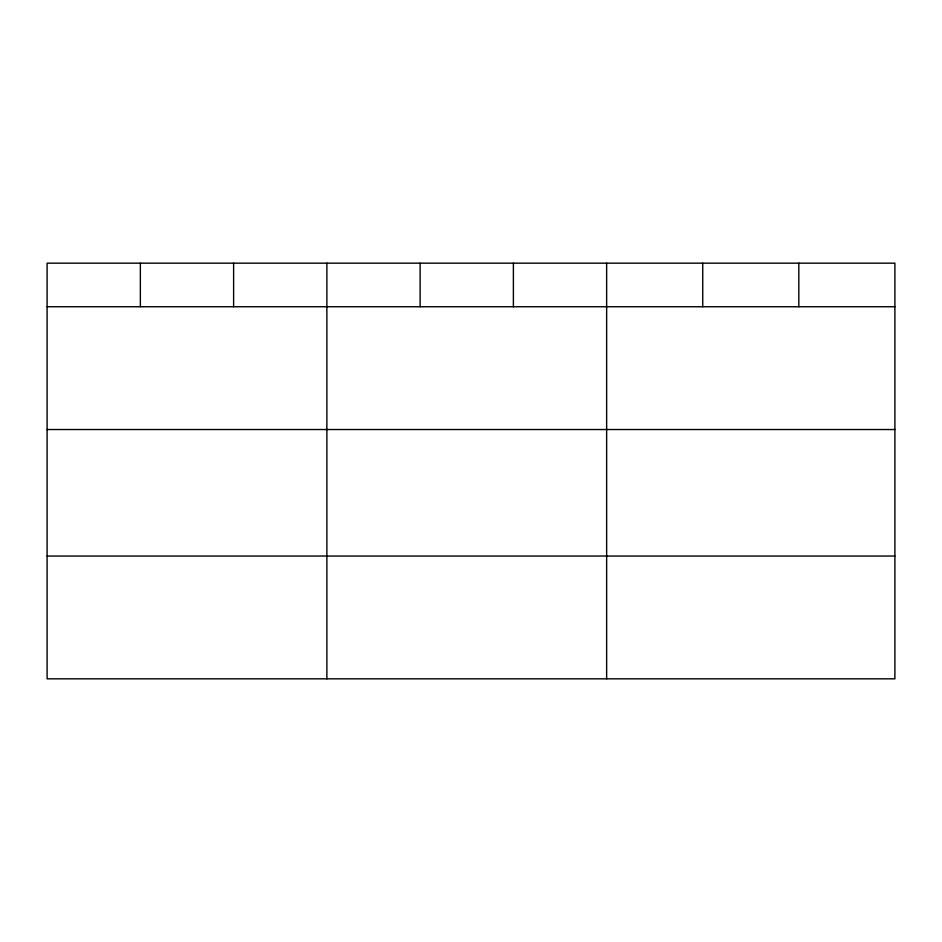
<?xml version="1.0" encoding="UTF-8"?>
<svg xmlns="http://www.w3.org/2000/svg" width="942" height="942" viewBox="0 0 942 942"><rect width="100%" height="100%" fill="white"/><g stroke="black" fill="none" stroke-linecap="round" stroke-linejoin="round"><path stroke-width="1.41" d="M894.9 429.528L894.9 263.171L47.1 263.171L47.1 678.829L894.9 678.829L894.9 429.528L47.1 429.528M47.1 306.739L894.9 306.739M47.1 556.039L894.9 556.039M798.816 263.171L798.816 306.739M702.732 263.171L702.732 306.739M606.648 263.171L606.648 678.829M513.39 263.171L513.39 306.739M420.132 263.171L420.132 306.739M326.874 263.171L326.874 678.829M233.616 263.171L233.616 306.739M140.358 263.171L140.358 306.739"/></g></svg>
